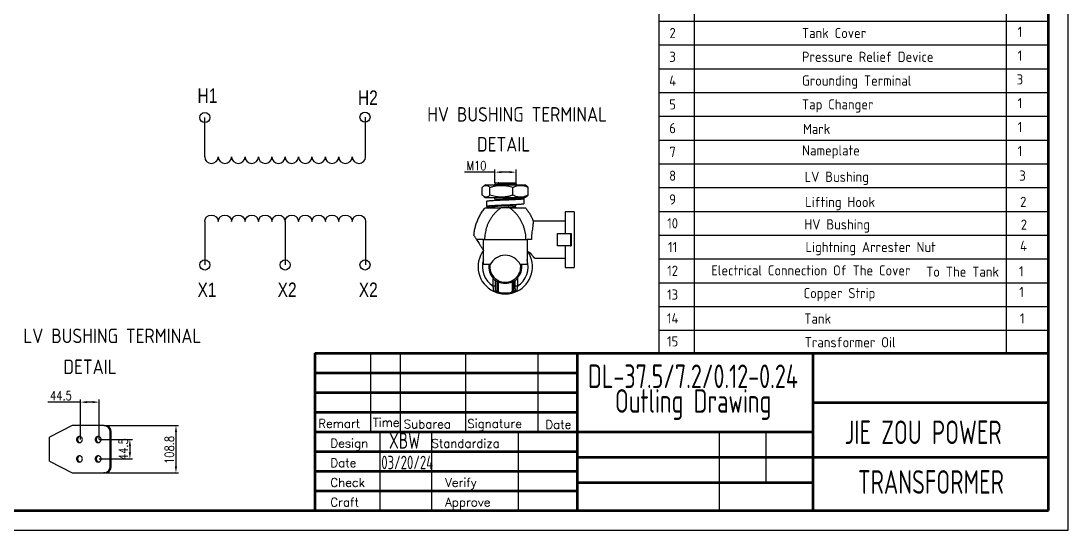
# Model space of a CAD drawing. Header units: millimetres. Extents: x 119255 to 123044, y -8474 to -5405.
# Drawn here: x 120640 to 123044, y -8474 to -7305 of the extents above; entities that cross this region are included whole.
import ezdxf
from ezdxf.enums import TextEntityAlignment as Align

# ---------------------------------------------------------------- set-up
doc = ezdxf.new("R2010")
doc.units = ezdxf.units.MM
doc.header["$LTSCALE"] = 3
for name, color, linetype in [('A', 3, 'Continuous'), ('S', 254, 'Continuous'), ('几何体', 7, 'Continuous')]:
    doc.layers.add(name, color=color, linetype=linetype)
doc.layers.add('标注、文本', color=3, linetype='Continuous', lineweight=25)
doc.layers.add('粗实线', color=4, linetype='Continuous', lineweight=53)
doc.styles.add('pdm', font='gbenor.shx', dxfattribs={"width": 0.8, "bigfont": 'gbhzfs.shx'})
doc.styles.add('ST_WIN', font='isocp2.shx', dxfattribs={"bigfont": 'hzdxfst.shx'})
doc.styles.get("Standard").update_dxf_attribs({"font": 'txt', "bigfont": 'gbcbig.shx'})
doc.styles.add('TH_GBDIM', font='romans.shx', dxfattribs={"width": 0.8, "bigfont": 'gbcbig.shx'})
doc.dimstyles.new('TH_GBDIM1', dxfattribs={"dimscale": 3, "dimtxt": 3.5, "dimasz": 2.5, "dimexe": 2, "dimexo": 0, "dimgap": 1.5, "dimtad": 1, "dimdec": 1, "dimzin": 0, "dimdsep": 46, "dimtxsty": 'TH_GBDIM', "dimcen": 2.5, "dimclrd": 3, "dimclre": 256, "dimclrt": 2, "dimadec": 0, "dimazin": 0, "dimtfac": 0.714286, "dimtdec": 1, "dimtmove": 0, "dimatfit": 3, "dimfxl": 0, "dimtzin": 0, "dimlwd": -1, "dimlwe": -1, "dimarcsym": 0})

# ---------------------------------------------------------------- blocks, each defined once
blk = doc.blocks.new('*D38')
at = {"layer": 'Defpoints', "color": 0}
for p in [(121728, -7652.3), (121728, -7677), (121776.5, -7677)]:
    blk.add_point(p, dxfattribs=at)
at = {"layer": '标注、文本'}
for p, q in [((121728, -7677), (121728, -7646.3)), ((121776.5, -7677), (121776.5, -7646.3))]:
    blk.add_line(p, q, dxfattribs=at)
at = {"layer": '标注、文本', "color": 3}
for p, q in [((121728, -7652.3), (121658.4, -7652.3)), ((121761.5, -7652.3), (121743, -7652.3))]:
    blk.add_line(p, q, dxfattribs=at)
for points in [[(121743, -7649.8), (121743, -7654.8), (121728, -7652.3)], [(121761.5, -7649.8), (121761.5, -7654.8), (121776.5, -7652.3)]]:
    blk.add_solid(points, dxfattribs=at)
at = {"layer": '标注、文本', "color": 2, "insert": (121685.7, -7637.3), "char_height": 21, "attachment_point": 5, "style": 'TH_GBDIM'}
blk.add_mtext('M10', dxfattribs=at)
blk = doc.blocks.new('*D39')
at = {"layer": 'Defpoints', "color": 0}
for p in [(120829.9, -8234.1), (120829.9, -8342.9), (120995.5, -8342.9)]:
    blk.add_point(p, dxfattribs=at)
at = {"layer": '标注、文本'}
for p, q in [((120829.9, -8234.1), (121001.5, -8234.1)), ((120829.9, -8342.9), (121001.5, -8342.9))]:
    blk.add_line(p, q, dxfattribs=at)
at = {"layer": '标注、文本', "color": 3}
blk.add_line((120995.5, -8249.1), (120995.5, -8327.9), dxfattribs=at)
for points in [[(120993, -8249.1), (120998, -8249.1), (120995.5, -8234.1)], [(120993, -8327.9), (120998, -8327.9), (120995.5, -8342.9)]]:
    blk.add_solid(points, dxfattribs=at)
at = {"layer": '标注、文本', "color": 2, "insert": (120980.5, -8290.2), "char_height": 21, "attachment_point": 5, "rotation": 90, "style": 'TH_GBDIM'}
blk.add_mtext('108.8', dxfattribs=at)
blk = doc.blocks.new('*D40')
at = {"layer": 'Defpoints', "color": 0}
for p in [(120776.4, -8180.4), (120776.4, -8266.3), (120819.4, -8266.3)]:
    blk.add_point(p, dxfattribs=at)
at = {"layer": '标注、文本'}
for p, q in [((120776.4, -8266.3), (120776.4, -8174.4)), ((120819.4, -8266.3), (120819.4, -8174.4))]:
    blk.add_line(p, q, dxfattribs=at)
at = {"layer": '标注、文本', "color": 3}
for p, q in [((120776.4, -8180.4), (120701.2, -8180.4)), ((120804.4, -8180.4), (120791.4, -8180.4))]:
    blk.add_line(p, q, dxfattribs=at)
for points in [[(120791.4, -8177.9), (120791.4, -8182.9), (120776.4, -8180.4)], [(120804.4, -8177.9), (120804.4, -8182.9), (120819.4, -8180.4)]]:
    blk.add_solid(points, dxfattribs=at)
at = {"layer": '标注、文本', "color": 2, "insert": (120731.3, -8165.4), "char_height": 21, "attachment_point": 5, "style": 'TH_GBDIM'}
blk.add_mtext('44.5', dxfattribs=at)
blk = doc.blocks.new('*D41')
at = {"layer": 'Defpoints', "color": 0}
for p in [(120819.4, -8266.3), (120819.4, -8310.8), (120889.7, -8310.8)]:
    blk.add_point(p, dxfattribs=at)
at = {"layer": '标注、文本'}
for p, q in [((120819.4, -8266.3), (120895.7, -8266.3)), ((120819.4, -8310.8), (120895.7, -8310.8))]:
    blk.add_line(p, q, dxfattribs=at)
at = {"layer": '标注、文本', "color": 3}
blk.add_line((120889.7, -8281.3), (120889.7, -8295.8), dxfattribs=at)
for points in [[(120887.2, -8281.3), (120892.2, -8281.3), (120889.7, -8266.3)], [(120887.2, -8295.8), (120892.2, -8295.8), (120889.7, -8310.8)]]:
    blk.add_solid(points, dxfattribs=at)
at = {"layer": '标注、文本', "color": 2, "insert": (120874.7, -8288.5), "char_height": 21, "attachment_point": 5, "rotation": 90, "style": 'TH_GBDIM'}
blk.add_mtext('44.5', dxfattribs=at)

msp = doc.modelspace()

# ---------------------------------------------------------------- linework, layer by layer
at = {"layer": 'A'}
for p, q in [((122104.89, -8068.17), (122104.89, -7141.71)), ((122999.1, -8015.29), (122999.1, -7141.71)), ((122186.64, -8068.17), (122186.64, -7196.31)), ((122902.48, -8068.17), (122902.48, -7196.31)), ((122104.89, -7305.5), (122999.1, -7305.5)), ((122104.89, -7360.1), (122999.1, -7360.1)), ((122104.89, -7414.7), (122999.1, -7414.7)), ((122104.89, -7469.3), (122999.1, -7469.3)), ((122104.89, -7469.3), (122999.1, -7469.3)), ((122104.89, -7523.9), (122999.1, -7523.9)), ((122104.89, -7523.9), (122999.1, -7523.9)), ((122104.89, -7578.5), (122999.1, -7578.5)), ((122104.89, -7633.1), (122999.1, -7633.1)), ((122167.29, -7687.7), (122999.1, -7687.7)), ((122167.29, -7742.29), (122999.1, -7742.29)), ((122167.29, -7796.89), (122999.1, -7796.89)), ((122167.29, -7851.49), (122999.1, -7851.49)), ((122167.29, -7906.09), (122999.1, -7906.09)), ((122104.89, -7960.69), (122999.1, -7960.69)), ((122104.89, -8015.29), (122999.1, -8015.29)), ((122104.89, -8068.17), (122999.1, -8068.17)), ((122104.89, -8068.17), (122999.1, -8068.17))]:
    msp.add_line(p, q, dxfattribs=at)
at = {"layer": 'S'}
for p, q in [((122104.89, -7687.7), (122167.29, -7687.7)), ((122104.89, -7742.29), (122167.29, -7742.29)), ((122104.89, -7796.89), (122167.29, -7796.89)), ((122104.89, -7851.49), (122167.29, -7851.49)), ((122104.89, -7906.09), (122167.29, -7906.09))]:
    msp.add_line(p, q, dxfattribs=at)
at = {"layer": '几何体'}
for p, q in [((121699.03, -7705.17), (121699.03, -7687.18)), ((121706.66, -7681.67), (121702.51, -7684.32)), ((121706.66, -7681.67), (121722.22, -7681.67)), ((121716.59, -7705.17), (121716.59, -7687.18)), ((121722.22, -7681.67), (121796.85, -7681.67)), ((121727.96, -7676.99), (121728.65, -7678.34)), ((121769.32, -7705.17), (121769.32, -7687.18)), ((121776.74, -7677.26), (121776.58, -7676.95)), ((121776.75, -7679.38), (121776.75, -7677.31)), ((121800.99, -7684.32), (121796.85, -7681.67)), ((121804.48, -7705.17), (121804.48, -7687.18)), ((121702.53, -7708.03), (121706.66, -7710.67)), ((121706.66, -7710.67), (121722.22, -7710.67)), ((121722.22, -7710.67), (121796.85, -7710.67)), ((121726.83, -7710.8), (121726.75, -7710.86)), ((121726.75, -7710.86), (121726.75, -7712.92)), ((121728.68, -7716.62), (121728.14, -7717.69)), ((121774.83, -7711.94), (121775.47, -7710.67)), ((121794.83, -7725.08), (121794.83, -7713.58)), ((121796.85, -7710.67), (121800.98, -7708.03)), ((121708.67, -7719.58), (121708.67, -7731.08)), ((121727.12, -7729.79), (121726.75, -7730.02)), ((121726.75, -7730.02), (121726.75, -7732.08)), ((121726.84, -7729.82), (121726.77, -7729.97)), ((121761.72, -7734.17), (121741.79, -7734.17)), ((121776.75, -7727.29), (121776.75, -7726.9)), ((121889.25, -7764.67), (121816.09, -7764.67)), ((121910.25, -7743.42), (121889.25, -7743.42)), ((121889.25, -7743.42), (121889.25, -7792.92)), ((121910.25, -7743.42), (121910.25, -7870.92)), ((121701.75, -7864.67), (121701.75, -7807.17)), ((121701.75, -7807.17), (121801.75, -7807.17)), ((121801.75, -7807.17), (121801.75, -7864.67)), ((121871.75, -7821.42), (121871.75, -7792.92)), ((121871.75, -7792.92), (121901.75, -7792.92)), ((121901.75, -7792.92), (121901.75, -7821.42)), ((121901.75, -7792.92), (121902.75, -7792.92)), ((121902.75, -7792.92), (121902.75, -7821.42)), ((121901.75, -7821.42), (121871.75, -7821.42)), ((121889.25, -7821.42), (121889.25, -7870.92)), ((121901.75, -7821.42), (121902.75, -7821.42)), ((121819.26, -7849.67), (121889.25, -7849.67)), ((121717.25, -7864.67), (121701.75, -7864.67)), ((121801.75, -7864.67), (121786.25, -7864.67)), ((121889.25, -7870.92), (121910.25, -7870.92)), ((121723.78, -7895.2), (121725.62, -7893.5)), ((121723.78, -7913.9), (121723.78, -7895.2)), ((121728.75, -7901.46), (121728.75, -7913.9)), ((121733.01, -7903.82), (121735.49, -7903.82)), ((121733.01, -7925.3), (121733.01, -7903.82)), ((121736.56, -7901.56), (121735.49, -7903.82)), ((121735.49, -7903.82), (121735.49, -7925.3)), ((121766.95, -7901.56), (121768.02, -7903.82)), ((121770.5, -7903.82), (121768.02, -7903.82)), ((121768.02, -7925.3), (121768.02, -7903.82)), ((121770.5, -7903.82), (121770.5, -7925.3)), ((121774.76, -7913.9), (121774.76, -7901.46)), ((121779.73, -7895.2), (121777.89, -7893.5)), ((121779.73, -7895.2), (121779.73, -7913.9)), ((121728.75, -7913.9), (121723.78, -7913.9)), ((121735.49, -7925.3), (121733.01, -7925.3)), ((121737.41, -7927.74), (121736.81, -7930.17)), ((121766.1, -7927.74), (121766.7, -7930.17)), ((121768.02, -7925.3), (121770.5, -7925.3)), ((121779.73, -7913.9), (121774.76, -7913.9)), ((120757.43, -8234.11), (120704.82, -8260.8)), ((120829.87, -8234.11), (120757.43, -8234.11)), ((120829.87, -8234.11), (120832.33, -8234.11)), ((120846.82, -8249.11), (120844.36, -8249.11)), ((120844.36, -8327.92), (120844.36, -8249.11)), ((120846.82, -8327.92), (120846.82, -8249.11)), ((120704.82, -8316.23), (120757.43, -8342.92)), ((120757.43, -8342.92), (120829.87, -8342.92)), ((120832.33, -8342.92), (120829.87, -8342.92)), ((120844.36, -8327.92), (120846.82, -8327.92))]:
    msp.add_line(p, q, dxfattribs=at)
at = {"layer": '几何体', "flags": 128}
for points in [[(120780.66, -8266.26), (120780.48, -8264.67), (120779.97, -8263.16), (120779.15, -8261.81), (120778.06, -8260.67), (120776.75, -8259.82), (120775.29, -8259.29), (120773.75, -8259.11), (120772.21, -8259.29), (120770.76, -8259.82), (120769.45, -8260.67), (120768.35, -8261.81), (120767.53, -8263.16), (120767.02, -8264.67), (120766.85, -8266.26), (120767.02, -8267.85), (120767.53, -8269.37), (120768.35, -8270.72), (120769.45, -8271.85), (120770.76, -8272.71), (120772.21, -8273.23), (120773.75, -8273.41), (120775.29, -8273.23), (120776.75, -8272.71), (120778.06, -8271.85), (120779.15, -8270.72), (120779.97, -8269.37), (120780.48, -8267.85), (120780.66, -8266.26)], [(120823.64, -8266.26), (120823.47, -8264.67), (120822.96, -8263.16), (120822.13, -8261.81), (120821.04, -8260.67), (120819.73, -8259.82), (120818.27, -8259.29), (120816.74, -8259.11), (120815.2, -8259.29), (120813.74, -8259.82), (120812.43, -8260.67), (120811.34, -8261.81), (120810.51, -8263.16), (120810, -8264.67), (120809.83, -8266.26), (120810, -8267.85), (120810.51, -8269.37), (120811.34, -8270.72), (120812.43, -8271.85), (120813.74, -8272.71), (120815.2, -8273.23), (120816.74, -8273.41), (120818.27, -8273.23), (120819.73, -8272.71), (120821.04, -8271.85), (120822.13, -8270.72), (120822.96, -8269.37), (120823.47, -8267.85), (120823.64, -8266.26)], [(120780.66, -8310.76), (120780.48, -8309.17), (120779.97, -8307.66), (120779.15, -8306.31), (120778.06, -8305.17), (120776.75, -8304.32), (120775.29, -8303.79), (120773.75, -8303.61), (120772.21, -8303.79), (120770.76, -8304.32), (120769.45, -8305.17), (120768.35, -8306.31), (120767.53, -8307.66), (120767.02, -8309.17), (120766.85, -8310.76), (120767.02, -8312.35), (120767.53, -8313.87), (120768.35, -8315.22), (120769.45, -8316.35), (120770.76, -8317.21), (120772.21, -8317.73), (120773.75, -8317.91), (120775.29, -8317.73), (120776.75, -8317.21), (120778.06, -8316.35), (120779.15, -8315.22), (120779.97, -8313.87), (120780.48, -8312.35), (120780.66, -8310.76)], [(120823.64, -8310.76), (120823.47, -8309.17), (120822.96, -8307.66), (120822.13, -8306.31), (120821.04, -8305.17), (120819.73, -8304.32), (120818.27, -8303.79), (120816.74, -8303.61), (120815.2, -8303.79), (120813.74, -8304.32), (120812.43, -8305.17), (120811.34, -8306.31), (120810.51, -8307.66), (120810, -8309.17), (120809.83, -8310.76), (120810, -8312.35), (120810.51, -8313.87), (120811.34, -8315.22), (120812.43, -8316.35), (120813.74, -8317.21), (120815.2, -8317.73), (120816.74, -8317.91), (120818.27, -8317.73), (120819.73, -8317.21), (120821.04, -8316.35), (120822.13, -8315.22), (120822.96, -8313.87), (120823.47, -8312.35), (120823.64, -8310.76)]]:
    msp.add_lwpolyline(points, dxfattribs=at)
at = {"layer": '几何体'}
for centre, radius, start, end in [((121751.75, -7869.48), 62.5, 143.18845, 243.95104), ((121751.75, -7869.48), 62.5, 296.04896, 33.63315), ((121751.75, -7869.48), 52.5, 162.24721, 237.80102), ((121751.75, -7881.6), 38.43, 26.13864, 153.86136), ((121751.75, -7869.48), 52.5, 302.19898, 17.75279), ((121751.75, -7869.48), 38, 172.7311, 222.59215), ((121751.75, -7869.48), 35.5, 172.21614, 222.59215), ((121751.75, -7869.48), 35.5, 317.40785, 7.78386), ((121751.75, -7869.48), 38, 317.40785, 7.2689), ((121731.25, -7901.47), 2.5, 57.73446, 179.77206), ((121749.27, -7869.48), 38, 237.31442, 244.66198), ((121751.75, -7869.48), 35.5, 237.31442, 244.66198), ((121735.5, -7903.83), 2.5, 64.99822, 179.88624), ((121751.75, -7869.48), 38, 244.66198, 295.33802), ((121751.75, -7869.48), 35.5, 244.66198, 295.33802), ((121751.75, -7869.48), 35.5, 295.33802, 302.68558), ((121768, -7903.83), 2.5, 0.11376, 115.00178), ((121754.24, -7869.48), 38, 295.33802, 302.68558), ((121772.26, -7901.47), 2.5, 0.22794, 122.26554), ((121733.39, -7924), 4.97, 179.62661, 251.26159), ((121746.78, -7869.48), 57.5, 251.37758, 256.13637), ((121751.75, -7869.48), 62.5, 251.37758, 256.16785), ((121751.75, -7869.48), 62.5, 256.16785, 283.83215), ((121751.75, -7869.48), 60, 256.16785, 283.83215), ((121751.75, -7869.48), 62.5, 283.83215, 288.62242), ((121756.72, -7869.48), 57.5, 283.86363, 288.62242), ((121770.11, -7924), 4.97, 288.73841, 0.37339), ((120829.61, -8248.86), 14.75, 359.02424, 88.98981), ((120832.07, -8248.86), 14.75, 359.02424, 88.98981), ((120776.44, -8266.26), 7.19, 101.71697, 258.28303), ((120819.42, -8266.26), 7.19, 101.71698, 258.28302), ((120776.44, -8310.76), 7.19, 101.71698, 258.28302), ((120819.42, -8310.76), 7.19, 101.71697, 258.28303), ((120829.61, -8328.17), 14.75, 271.01019, 0.97576), ((120832.07, -8328.17), 14.75, 271.01019, 0.97576)]:
    msp.add_arc(centre, radius, start, end, dxfattribs=at)
for points, knots in [([(121699.03, -7687.18), (121699.79, -7686.47), (121701.32, -7685.06), (121703.68, -7683.54), (121706.1, -7682.64), (121708.42, -7682.48), (121710.59, -7682.98), (121712.61, -7683.94), (121714.61, -7685.33), (121715.93, -7686.56), (121716.59, -7687.18)], [0, 0, 0, 0, 0.1336425, 0.2672363, 0.4045834, 0.541898, 0.6551992, 0.7685228, 0.884248, 1, 1, 1, 1]), ([(121716.59, -7687.18), (121718.89, -7686.47), (121723.47, -7685.06), (121730.56, -7683.54), (121737.83, -7682.64), (121744.78, -7682.48), (121751.29, -7682.98), (121757.35, -7683.94), (121763.37, -7685.33), (121767.34, -7686.56), (121769.32, -7687.18)], [0, 0, 0, 0, 0.1336425, 0.2672363, 0.4045834, 0.541898, 0.6551992, 0.7685228, 0.884248, 1, 1, 1, 1]), ([(121728.68, -7678.29), (121728.36, -7678.92), (121727.79, -7680.04), (121727.22, -7681.17), (121726.96, -7681.67)], [0, 0, 0, 0, 0.5567059, 1, 1, 1, 1]), ([(121776.66, -7677.26), (121776.7, -7677.28), (121776.93, -7677.4), (121776.37, -7677.62), (121775.01, -7677.91), (121772.67, -7678.21), (121769.54, -7678.52), (121765.73, -7678.81), (121761.38, -7679.11), (121756.66, -7679.41), (121751.75, -7679.71), (121746.85, -7680), (121742.12, -7680.31), (121737.78, -7680.61), (121733.95, -7680.9), (121730.86, -7681.21), (121728.77, -7681.47), (121728.1, -7681.62), (121727.87, -7681.67)], [0, 0, 0, 0, 0.011339, 0.0796235, 0.1469262, 0.2150508, 0.2834423, 0.3508608, 0.4187734, 0.4872185, 0.554868, 0.6225175, 0.6909627, 0.7588753, 0.8262938, 0.8946853, 0.9628099, 1, 1, 1, 1]), ([(121727.99, -7676.98), (121728.03, -7676.98), (121728.13, -7676.98), (121729.13, -7676.98), (121730.72, -7676.98), (121732.95, -7676.98), (121735.21, -7676.98), (121736.78, -7676.98), (121737.29, -7676.98)], [0, 0, 0, 0, 0.1744692, 0.3563639, 0.5436027, 0.7238546, 0.9094639, 1, 1, 1, 1]), ([(121737.29, -7676.98), (121736.66, -7677.03), (121734.88, -7677.19), (121732.43, -7677.45), (121730.3, -7677.75), (121728.99, -7678.02), (121728.82, -7678.21), (121728.75, -7678.29)], [0, 0, 0, 0, 0.1252265, 0.3553335, 0.5845415, 0.8109807, 1, 1, 1, 1]), ([(121737.29, -7676.98), (121738.31, -7676.98), (121740.37, -7676.98), (121743.9, -7676.98), (121747.68, -7676.98), (121751.57, -7676.98), (121755.53, -7676.98), (121759.4, -7676.98), (121763.15, -7676.98), (121766.59, -7676.98), (121769.66, -7676.98), (121772.25, -7676.98), (121774.33, -7676.98), (121775.75, -7676.98), (121776.52, -7676.98), (121776.52, -7676.98), (121776.52, -7676.98)], [0, 0, 0, 0, 0.0706046, 0.1432471, 0.2138466, 0.2864695, 0.3574563, 0.4304155, 0.5028638, 0.57741, 0.6500154, 0.7246462, 0.7986045, 0.8747015, 0.9489552, 1, 1, 1, 1]), ([(121776.68, -7679.42), (121776.59, -7679.51), (121776.41, -7679.7), (121774.98, -7679.97), (121772.68, -7680.27), (121769.54, -7680.58), (121765.73, -7680.87), (121761.38, -7681.17), (121757.19, -7681.44), (121754.47, -7681.61), (121753.39, -7681.67)], [0, 0, 0, 0, 0.1129869, 0.2449351, 0.3784947, 0.5125774, 0.6447526, 0.7778965, 0.9120844, 1, 1, 1, 1]), ([(121769.32, -7687.18), (121770.82, -7686.48), (121773.76, -7685.12), (121778.24, -7683.66), (121782.77, -7682.73), (121787.38, -7682.46), (121791.9, -7682.86), (121796.24, -7683.87), (121800.4, -7685.28), (121803.12, -7686.54), (121804.48, -7687.18)], [0, 0, 0, 0, 0.1314085, 0.257448, 0.383446, 0.5134136, 0.643385, 0.7621543, 0.8811202, 1, 1, 1, 1]), ([(121775.6, -7681.67), (121775.66, -7681.55), (121776.04, -7680.8), (121776.42, -7680.05), (121776.74, -7679.42)], [0, 0, 0, 0, 0.1627992, 1, 1, 1, 1]), ([(121804.48, -7687.18), (121803.72, -7686.45), (121802.56, -7685.34), (121801.37, -7684.63), (121800.96, -7684.38)], [0, 0, 0, 0, 0.6559929, 1, 1, 1, 1]), ([(121716.59, -7705.17), (121715.83, -7705.87), (121714.31, -7707.28), (121711.94, -7708.8), (121709.52, -7709.71), (121707.2, -7709.86), (121705.04, -7709.36), (121703.02, -7708.4), (121701.01, -7707.01), (121699.69, -7705.78), (121699.03, -7705.17)], [0, 0, 0, 0, 0.1336425, 0.2672363, 0.4045834, 0.541898, 0.6551992, 0.7685228, 0.884248, 1, 1, 1, 1]), ([(121774.96, -7711.67), (121776.23, -7711.74), (121779.39, -7711.9), (121783.73, -7712.16), (121787.92, -7712.47), (121791.19, -7712.78), (121793.48, -7713.07), (121794.75, -7713.36), (121794.96, -7713.67), (121794.11, -7713.98), (121792.21, -7714.27), (121789.33, -7714.56), (121785.5, -7714.87), (121780.84, -7715.18), (121775.49, -7715.47), (121769.55, -7715.76), (121763.15, -7716.07), (121756.47, -7716.38), (121749.7, -7716.67), (121742.98, -7716.96), (121736.45, -7717.27), (121730.3, -7717.58), (121724.7, -7717.87), (121719.76, -7718.16), (121715.59, -7718.47), (121712.31, -7718.78), (121710.05, -7719.07), (121708.81, -7719.33), (121708.79, -7719.51), (121708.79, -7719.58)], [0, 0, 0, 0, 0.0253748, 0.0630724, 0.1012418, 0.1394111, 0.1771087, 0.2148063, 0.2529757, 0.291145, 0.3288426, 0.3665402, 0.4047095, 0.4428789, 0.4805765, 0.5182741, 0.5564434, 0.5946128, 0.6323104, 0.6700079, 0.7081773, 0.7463467, 0.7840442, 0.8217418, 0.8599112, 0.8980805, 0.9357781, 0.9734757, 1, 1, 1, 1]), ([(121769.32, -7705.17), (121767.03, -7705.87), (121762.45, -7707.28), (121755.35, -7708.8), (121748.09, -7709.71), (121741.13, -7709.86), (121734.63, -7709.36), (121728.57, -7708.4), (121722.54, -7707.01), (121718.58, -7705.78), (121716.59, -7705.17)], [0, 0, 0, 0, 0.1336425, 0.2672363, 0.4045834, 0.541898, 0.6551992, 0.7685228, 0.884248, 1, 1, 1, 1]), ([(121749.28, -7710.67), (121748.48, -7710.72), (121746.04, -7710.87), (121742.12, -7711.12), (121737.77, -7711.42), (121733.96, -7711.71), (121730.83, -7712.02), (121728.49, -7712.32), (121727.13, -7712.61), (121726.59, -7712.83), (121726.8, -7712.95), (121726.83, -7712.96)], [0, 0, 0, 0, 0.06396167, 0.19564291, 0.3262997, 0.45600579, 0.58758386, 0.71864851, 0.84813187, 0.97950409, 1, 1, 1, 1]), ([(121726.76, -7712.96), (121727.08, -7713.59), (121727.71, -7714.83), (121728.34, -7716.07), (121728.65, -7716.68)], [0, 0, 0, 0, 0.50694105, 1, 1, 1, 1]), ([(121774.77, -7711.94), (121774.69, -7712.02), (121774.52, -7712.21), (121773.2, -7712.48), (121771.08, -7712.78), (121768.18, -7713.09), (121764.66, -7713.38), (121760.65, -7713.68), (121756.28, -7713.99), (121751.96, -7714.27), (121747.85, -7714.54), (121744.04, -7714.8), (121740.46, -7715.06), (121737.61, -7715.28), (121734.9, -7715.52), (121732.43, -7715.78), (121730.3, -7716.08), (121728.99, -7716.35), (121728.82, -7716.54), (121728.75, -7716.62)], [0, 0, 0, 0, 0.0534828, 0.1167547, 0.1808002, 0.2450969, 0.3084777, 0.3723236, 0.4366708, 0.500269, 0.5550889, 0.6105938, 0.6659809, 0.7205791, 0.75557, 0.8198667, 0.8839122, 0.9471841, 1, 1, 1, 1]), ([(121774.99, -7712.16), (121775.03, -7712.16), (121776.28, -7712.26), (121778.22, -7712.47), (121780.67, -7712.78), (121782.34, -7713.07), (121783.27, -7713.36), (121783.43, -7713.67), (121782.8, -7713.98), (121781.41, -7714.27), (121779.3, -7714.56), (121776.49, -7714.87), (121773.08, -7715.18), (121769.15, -7715.47), (121764.8, -7715.76), (121760.11, -7716.07), (121755.69, -7716.35), (121752.87, -7716.52), (121751.71, -7716.58)], [0, 0, 0, 0, 0.00198403, 0.07024202, 0.13850001, 0.20591148, 0.27332294, 0.34158093, 0.40983892, 0.47725039, 0.54466185, 0.61291985, 0.68117784, 0.7485893, 0.81600077, 0.88425876, 0.95251675, 1, 1, 1, 1]), ([(121804.48, -7705.17), (121803.12, -7705.8), (121800.4, -7707.06), (121796.24, -7708.48), (121791.95, -7709.47), (121787.53, -7709.87), (121782.97, -7709.64), (121778.39, -7708.73), (121773.81, -7707.24), (121770.82, -7705.86), (121769.32, -7705.17)], [0, 0, 0, 0, 0.1188795, 0.2378452, 0.3566142, 0.4824661, 0.6083134, 0.7384292, 0.8685918, 1, 1, 1, 1]), ([(121776.37, -7714.87), (121776.18, -7714.49), (121775.67, -7713.49), (121775.16, -7712.5), (121774.85, -7711.89)], [0, 0, 0, 0, 0.3880679, 1, 1, 1, 1]), ([(121800.96, -7708), (121801.47, -7707.67), (121802.66, -7706.89), (121803.82, -7705.79), (121804.48, -7705.17)], [0, 0, 0, 0, 0.4297346, 1, 1, 1, 1]), ([(121679.69, -7797.18), (121680.06, -7793.91), (121680.79, -7787.38), (121682.95, -7777.76), (121685.88, -7768.33), (121689.61, -7759.18), (121694.14, -7750.38), (121699.36, -7741.96), (121703.43, -7736.77), (121705.46, -7734.17)], [0, 0, 0, 0, 0.1425337, 0.2850681, 0.4276034, 0.5707028, 0.7138014, 0.8569007, 1, 1, 1, 1]), ([(121741.79, -7734.17), (121739.9, -7735.59), (121736.12, -7738.43), (121730.89, -7743.26), (121726.02, -7748.45), (121721.58, -7754.02), (121717.59, -7759.91), (121714.1, -7766.08), (121711.11, -7772.52), (121708.64, -7779.18), (121706.7, -7786.03), (121705.3, -7793.02), (121704.42, -7800.08), (121704.31, -7804.81), (121704.25, -7807.17)], [0, 0, 0, 0, 0.0832172, 0.1663847, 0.2500233, 0.3337131, 0.4168632, 0.4999998, 0.583099, 0.6662492, 0.7499764, 0.8335965, 0.916764, 1, 1, 1, 1]), ([(121705.49, -7734.17), (121705.51, -7734.17), (121705.56, -7734.17), (121705.94, -7734.17), (121706.55, -7734.17), (121707.37, -7734.17), (121708.35, -7734.17), (121709.45, -7734.17), (121710.72, -7734.17), (121712.15, -7734.17), (121713.96, -7734.17), (121716.22, -7734.17), (121719.04, -7734.17), (121722.13, -7734.17), (121725.52, -7734.17), (121729.21, -7734.17), (121733.2, -7734.17), (121737.42, -7734.17), (121740.31, -7734.17), (121741.79, -7734.17)], [0, 0, 0, 0, 0.0632213, 0.1255669, 0.1872543, 0.2485081, 0.3011813, 0.3523364, 0.402151, 0.4508173, 0.4985414, 0.5649917, 0.6283598, 0.6894952, 0.7493425, 0.8108636, 0.8723314, 0.934986, 1, 1, 1, 1]), ([(121794.72, -7725.08), (121794.75, -7725.11), (121794.89, -7725.24), (121794.06, -7725.48), (121792.22, -7725.77), (121789.32, -7726.06), (121785.51, -7726.37), (121780.84, -7726.68), (121775.49, -7726.97), (121769.55, -7727.26), (121763.15, -7727.57), (121756.47, -7727.88), (121749.7, -7728.17), (121742.98, -7728.46), (121736.45, -7728.77), (121730.3, -7729.08), (121724.7, -7729.37), (121719.76, -7729.66), (121715.59, -7729.97), (121712.32, -7730.28), (121710.03, -7730.57), (121708.76, -7730.86), (121708.54, -7731.17), (121709.4, -7731.48), (121711.3, -7731.77), (121714.18, -7732.06), (121718.01, -7732.37), (121722.35, -7732.66), (121725.67, -7732.84), (121727.17, -7732.92)], [0, 0, 0, 0, 0.0117613, 0.0502697, 0.0883021, 0.1263345, 0.1648429, 0.2033512, 0.2413836, 0.279416, 0.3179244, 0.3564328, 0.3944652, 0.4324976, 0.471006, 0.5095144, 0.5475468, 0.5855792, 0.6240876, 0.6625959, 0.7006283, 0.7386608, 0.7771691, 0.8156775, 0.8537099, 0.8917423, 0.9302507, 0.9687591, 1, 1, 1, 1]), ([(121751.71, -7728.08), (121751.22, -7728.11), (121749.1, -7728.24), (121745.32, -7728.46), (121740.53, -7728.77), (121736.02, -7729.08), (121731.92, -7729.37), (121728.3, -7729.66), (121725.24, -7729.97), (121722.84, -7730.28), (121721.17, -7730.57), (121720.23, -7730.86), (121720.08, -7731.17), (121720.7, -7731.48), (121722.1, -7731.77), (121724.12, -7732.06), (121725.98, -7732.25), (121726.87, -7732.34)], [0, 0, 0, 0, 0.0206777, 0.0906243, 0.1614492, 0.2322742, 0.3022208, 0.3721675, 0.4429924, 0.5138174, 0.583764, 0.6537106, 0.7245356, 0.7953606, 0.8653072, 0.9352538, 1, 1, 1, 1]), ([(121776.75, -7727.29), (121776.66, -7727.39), (121776.47, -7727.6), (121774.99, -7727.89), (121772.68, -7728.19), (121769.54, -7728.5), (121765.73, -7728.79), (121761.38, -7729.09), (121756.66, -7729.39), (121751.75, -7729.69), (121746.85, -7729.98), (121742.12, -7730.29), (121737.77, -7730.59), (121733.96, -7730.88), (121730.83, -7731.19), (121728.49, -7731.49), (121727.13, -7731.78), (121726.59, -7732), (121726.8, -7732.11), (121726.83, -7732.13)], [0, 0, 0, 0, 0.0622062, 0.1235181, 0.1855787, 0.2478824, 0.3092997, 0.3711672, 0.4335197, 0.4951475, 0.5567752, 0.6191278, 0.6809953, 0.7424126, 0.8047163, 0.8667769, 0.9280887, 0.990295, 1, 1, 1, 1]), ([(121726.76, -7732.13), (121727.08, -7732.76), (121727.43, -7733.44), (121727.78, -7734.12), (121727.8, -7734.17)], [0, 0, 0, 0, 0.92269038, 1, 1, 1, 1]), ([(121774.77, -7731.1), (121774.69, -7731.19), (121774.52, -7731.37), (121773.2, -7731.65), (121771.08, -7731.95), (121768.18, -7732.26), (121764.66, -7732.55), (121760.65, -7732.85), (121756.29, -7733.15), (121751.96, -7733.44), (121747.86, -7733.7), (121744.72, -7733.92), (121743.02, -7734.04), (121742.49, -7734.08)], [0, 0, 0, 0, 0.0842117, 0.1838367, 0.2846799, 0.3859187, 0.4857153, 0.5862443, 0.6875625, 0.7877015, 0.8740184, 0.961414, 1, 1, 1, 1]), ([(121751.36, -7728.1), (121751.35, -7728.1), (121751.31, -7728.1), (121751.56, -7728.09), (121751.75, -7728.08)], [0, 0, 0, 0, 0.2579346, 1, 1, 1, 1]), ([(121799.25, -7807.17), (121799.2, -7804.81), (121799.08, -7800.08), (121798.21, -7793.02), (121796.81, -7786.04), (121794.87, -7779.18), (121792.39, -7772.52), (121789.4, -7766.09), (121785.91, -7759.91), (121781.93, -7754.02), (121777.49, -7748.46), (121772.62, -7743.26), (121767.39, -7738.43), (121763.61, -7735.59), (121761.72, -7734.17)], [0, 0, 0, 0, 0.0832172, 0.1663848, 0.2500232, 0.3337131, 0.4168633, 0.4999998, 0.583099, 0.6662492, 0.7499764, 0.8335965, 0.9167641, 1, 1, 1, 1]), ([(121761.72, -7734.17), (121763.19, -7734.17), (121766.08, -7734.17), (121770.29, -7734.17), (121774.27, -7734.17), (121777.95, -7734.17), (121781.34, -7734.17), (121784.06, -7734.17), (121786.27, -7734.17), (121788.05, -7734.17), (121789.89, -7734.17), (121791.71, -7734.17), (121793.43, -7734.17), (121794.89, -7734.17), (121796.42, -7734.17), (121797.74, -7734.17), (121797.92, -7734.17), (121798.02, -7734.17)], [0, 0, 0, 0, 0.0648469, 0.12735777, 0.18869577, 0.25009077, 0.30975052, 0.37071365, 0.41256114, 0.45566254, 0.500252, 0.5598657, 0.62106032, 0.68422791, 0.74972513, 0.87348858, 1, 1, 1, 1]), ([(121774.83, -7731.1), (121775.15, -7730.48), (121775.78, -7729.22), (121776.42, -7727.97), (121776.74, -7727.34)], [0, 0, 0, 0, 0.4999979, 1, 1, 1, 1]), ([(121776.44, -7734.17), (121776.22, -7733.74), (121775.69, -7732.7), (121775.16, -7731.66), (121774.85, -7731.05)], [0, 0, 0, 0, 0.4138802, 1, 1, 1, 1]), ([(121798.04, -7734.17), (121799.88, -7736.5), (121803.55, -7741.16), (121808.34, -7748.67), (121812.61, -7756.48), (121814.93, -7761.94), (121816.09, -7764.67)], [0, 0, 0, 0, 0.2500003, 0.500001, 0.7500005, 1, 1, 1, 1]), ([(121816.09, -7764.67), (121816.08, -7764.76), (121816.06, -7764.95), (121815.93, -7766.52), (121815.74, -7768.68), (121815.5, -7771.02), (121815.2, -7773.69), (121814.82, -7776.84), (121814.35, -7780.39), (121813.83, -7784.19), (121813.25, -7788.34), (121812.68, -7792.72), (121812.22, -7796.77), (121811.79, -7801.59), (121811.73, -7805.3), (121811.69, -7807.17)], [0, 0, 0, 0, 0.0955659, 0.1934007, 0.2985319, 0.3526775, 0.4068231, 0.5117469, 0.5657671, 0.6197879, 0.7252207, 0.7794712, 0.8337198, 0.9160564, 1, 1, 1, 1]), ([(121686, -7807.17), (121685.33, -7806.12), (121683.99, -7803.99), (121682.34, -7801.37), (121680.99, -7799.23), (121680.18, -7797.95), (121679.77, -7797.29), (121679.72, -7797.22), (121679.7, -7797.18)], [0, 0, 0, 0, 0.16217366, 0.32755786, 0.5234252, 0.72325151, 0.86109307, 1, 1, 1, 1]), ([(121701.75, -7807.17), (121701.38, -7807.17), (121700.6, -7807.17), (121699.44, -7807.17), (121698.26, -7807.17), (121696.97, -7807.17), (121695.6, -7807.17), (121694.16, -7807.17), (121692.77, -7807.17), (121690.79, -7807.17), (121688.36, -7807.17), (121686.8, -7807.17), (121685.99, -7807.17)], [0, 0, 0, 0, 0.0501892, 0.1052906, 0.1618438, 0.2202446, 0.2975432, 0.3779347, 0.4620333, 0.5503755, 0.7656375, 1, 1, 1, 1]), ([(121686, -7807.17), (121686.85, -7808.53), (121688.58, -7811.28), (121691.2, -7815.43), (121693.52, -7819.11), (121695.45, -7822.17), (121697.47, -7825.37), (121699.58, -7828.72), (121701.02, -7831.01), (121701.75, -7832.17)], [0, 0, 0, 0, 0.2029241, 0.4104076, 0.5255073, 0.6406021, 0.7592534, 0.8779025, 1, 1, 1, 1]), ([(121811.69, -7807.17), (121810.96, -7807.17), (121809.48, -7807.17), (121807.1, -7807.17), (121804.71, -7807.17), (121802.97, -7807.17), (121801.96, -7807.17), (121801.75, -7807.17)], [0, 0, 0, 0, 0.2674046, 0.5399316, 0.7407656, 0.9464155, 1, 1, 1, 1]), ([(121801.75, -7834.56), (121802.63, -7834.64), (121804.37, -7834.82), (121806.45, -7835.84), (121808.04, -7836.97), (121809.17, -7838.03), (121809.74, -7838.73), (121809.99, -7839.03)], [0, 0, 0, 0, 0.2414034, 0.4809203, 0.6697308, 0.8588149, 1, 1, 1, 1]), ([(121819.25, -7849.67), (121819.21, -7849.63), (121819.13, -7849.55), (121818.4, -7848.82), (121817.05, -7847.44), (121815, -7845.22), (121812.58, -7842.48), (121810.83, -7840.24), (121809.96, -7839.12)], [0, 0, 0, 0, 0.1303548, 0.2632452, 0.4465363, 0.6349471, 0.8160864, 1, 1, 1, 1]), ([(121809.99, -7839.03), (121810.61, -7839.83), (121811.85, -7841.41), (121813.62, -7843.51), (121815.27, -7845.4), (121816.66, -7846.93), (121817.77, -7848.12), (121818.59, -7848.98), (121819.14, -7849.56), (121819.22, -7849.63), (121819.25, -7849.67)], [0, 0, 0, 0, 0.1278984, 0.2557769, 0.3879285, 0.5200354, 0.6360746, 0.7534391, 0.8757131, 1, 1, 1, 1]), ([(121728.75, -7901.46), (121728.64, -7901.36), (121728.44, -7901.16), (121727.61, -7900.32), (121726.42, -7898.97), (121725.05, -7897.2), (121724.16, -7895.8), (121723.78, -7895.2)], [0, 0, 0, 0, 0.1542537, 0.3161539, 0.4992759, 0.7831329, 1, 1, 1, 1]), ([(121725.62, -7893.5), (121726.16, -7894.08), (121727.09, -7895.04), (121728.44, -7896.26), (121729.74, -7897.35), (121731.05, -7898.33), (121732.17, -7899.09), (121732.44, -7899.27), (121732.58, -7899.36)], [0, 0, 0, 0, 0.1909457, 0.3233419, 0.4555706, 0.6406867, 0.8185547, 1, 1, 1, 1]), ([(121770.92, -7899.36), (121770.96, -7899.33), (121771.12, -7899.23), (121771.85, -7898.75), (121773.41, -7897.64), (121775.12, -7896.24), (121776.66, -7894.8), (121777.48, -7893.94), (121777.89, -7893.5)], [0, 0, 0, 0, 0.07013305, 0.27621219, 0.476705, 0.71243333, 0.8561312, 1, 1, 1, 1]), ([(121779.73, -7895.2), (121779.15, -7896.1), (121778.12, -7897.68), (121776.59, -7899.55), (121775.53, -7900.7), (121775.04, -7901.19), (121774.83, -7901.39), (121774.79, -7901.44), (121774.76, -7901.46)], [0, 0, 0, 0, 0.3224126, 0.5691307, 0.7605823, 0.8991608, 0.9412114, 1, 1, 1, 1]), ([(121724.31, -7925.63), (121724.38, -7925.64), (121724.53, -7925.67), (121724.7, -7925.35), (121724.87, -7924.58), (121724.91, -7923.48), (121724.87, -7922.02), (121724.78, -7920.63), (121724.63, -7919.25), (121724.44, -7917.78), (121724.21, -7916.22), (121723.92, -7914.68), (121723.78, -7913.9)], [0, 0, 0, 0, 0.08367067, 0.1745007, 0.26533892, 0.44011004, 0.47421985, 0.59895798, 0.72392292, 0.73029817, 0.86506002, 1, 1, 1, 1]), ([(121724.31, -7925.63), (121724.31, -7925.63), (121724.43, -7925.69), (121725.01, -7925.92), (121726.13, -7925.85), (121727.68, -7925.07), (121728.18, -7924.32), (121728.42, -7923.97)], [0, 0, 0, 0, 0.00370978, 0.07523613, 0.36558551, 0.69956339, 1, 1, 1, 1]), ([(121731.79, -7928.71), (121731.64, -7928.66), (121731.33, -7928.55), (121730.31, -7928.19), (121729, -7927.7), (121727.3, -7927.01), (121725.69, -7926.29), (121724.6, -7925.78), (121724.32, -7925.64), (121724.31, -7925.63)], [0, 0, 0, 0, 0.1822175, 0.3645988, 0.5342072, 0.7039196, 0.9228217, 0.9968471, 1, 1, 1, 1]), ([(121728.75, -7913.9), (121728.74, -7914.93), (121728.73, -7917.02), (121728.66, -7919.76), (121728.55, -7922.1), (121728.47, -7923.34), (121728.42, -7923.97)], [0, 0, 0, 0, 0.2897345, 0.5872351, 0.7917695, 1, 1, 1, 1]), ([(121736.81, -7930.17), (121736.3, -7929.99), (121735.26, -7929.63), (121734.02, -7928.47), (121733.17, -7926.99), (121733.06, -7925.87), (121733.01, -7925.3)], [0, 0, 0, 0, 0.2424251, 0.4952663, 0.7474267, 1, 1, 1, 1]), ([(121735.49, -7925.3), (121735.52, -7925.59), (121735.57, -7926.15), (121736.01, -7926.89), (121736.63, -7927.47), (121737.15, -7927.65), (121737.41, -7927.74)], [0, 0, 0, 0, 0.2520437, 0.5040461, 0.7571208, 1, 1, 1, 1]), ([(121766.1, -7927.74), (121766.37, -7927.64), (121766.91, -7927.45), (121767.53, -7926.85), (121767.94, -7926.11), (121767.99, -7925.57), (121768.02, -7925.3)], [0, 0, 0, 0, 0.2553798, 0.5107858, 0.7654295, 1, 1, 1, 1]), ([(121770.5, -7925.3), (121770.45, -7925.83), (121770.36, -7926.91), (121769.55, -7928.39), (121768.3, -7929.6), (121767.23, -7929.98), (121766.7, -7930.17)], [0, 0, 0, 0, 0.2350736, 0.4899042, 0.7450938, 1, 1, 1, 1]), ([(121779.2, -7925.63), (121779.19, -7925.64), (121778.9, -7925.78), (121777.82, -7926.29), (121776.21, -7927.01), (121774.51, -7927.7), (121773.19, -7928.19), (121772.17, -7928.55), (121771.86, -7928.66), (121771.71, -7928.71)], [0, 0, 0, 0, 0.0031529, 0.0771783, 0.2960804, 0.4657928, 0.6354012, 0.8177825, 1, 1, 1, 1]), ([(121775.08, -7923.97), (121775.04, -7923.35), (121774.96, -7922.11), (121774.85, -7919.8), (121774.77, -7917.05), (121774.76, -7914.96), (121774.76, -7913.9)], [0, 0, 0, 0, 0.2044583, 0.4127639, 0.7022418, 1, 1, 1, 1]), ([(121775.08, -7923.97), (121775.32, -7924.32), (121775.82, -7925.07), (121777.37, -7925.85), (121778.5, -7925.92), (121779.07, -7925.69), (121779.19, -7925.63), (121779.2, -7925.63)], [0, 0, 0, 0, 0.3004366, 0.6344145, 0.9247639, 0.9962902, 1, 1, 1, 1]), ([(121779.73, -7913.9), (121779.58, -7914.68), (121779.29, -7916.22), (121778.94, -7918.64), (121778.71, -7920.75), (121778.6, -7922.77), (121778.61, -7923.99), (121778.7, -7924.86), (121778.81, -7925.35), (121778.98, -7925.67), (121779.13, -7925.64), (121779.2, -7925.63)], [0, 0, 0, 0, 0.1349241, 0.2696702, 0.4285039, 0.5256665, 0.6908906, 0.7346922, 0.8255198, 0.9163391, 1, 1, 1, 1])]:
    msp.add_open_spline(points, degree=3, knots=knots, dxfattribs=at)
at = {"layer": '标注、文本'}
for p, q in [((123044.2, -8474.14), (123044.2, -5794.75)), ((121431.1, -7616.99), (121431.1, -7525.99)), ((121061.71, -7616.99), (121061.71, -7527.02)), ((121061.71, -7765.97), (121061.71, -7865.39)), ((121246.1, -7765.97), (121246.1, -7865.39)), ((121431.1, -7765.97), (121431.1, -7865.39)), ((121442.3, -8068.17), (121442.3, -8248.6)), ((121510.55, -8068.17), (121510.55, -8248.6)), ((121660.3, -8068.17), (121660.3, -8248.6)), ((121826.3, -8068.17), (121826.3, -8248.6)), ((120704.82, -8316.23), (120704.82, -8260.8)), ((121463.89, -8248.6), (121463.89, -8429.03)), ((121582.12, -8248.6), (121582.12, -8429.03)), ((121781.19, -8248.6), (121781.19, -8429.03)), ((122242.86, -8248.6), (122242.69, -8429.03)), ((122350.33, -8248.6), (122350.33, -8364.7)), ((119255.17, -8474.14), (123044.2, -8474.14))]:
    msp.add_line(p, q, dxfattribs=at)
for points in [[(121061.71, -7616.99), (121062.92, -7623.04), (121065.95, -7627.87), (121071.39, -7630.9), (121076.83, -7632.1), (121082.87, -7630.9), (121087.71, -7627.87), (121091.34, -7623.04), (121092.55, -7616.99)], [(121092.55, -7616.99), (121093.75, -7623.04), (121096.78, -7627.87), (121102.22, -7630.9), (121107.66, -7632.1), (121113.7, -7630.9), (121118.54, -7627.87), (121122.17, -7623.04), (121123.38, -7616.99)], [(121123.38, -7616.99), (121124.59, -7623.04), (121127.61, -7627.87), (121133.05, -7630.9), (121138.49, -7632.1), (121144.54, -7630.9), (121149.37, -7627.87), (121153, -7623.04), (121154.21, -7616.99)], [(121154.21, -7616.99), (121155.42, -7623.04), (121159.05, -7627.87), (121163.88, -7630.9), (121169.93, -7632.1), (121175.37, -7630.9), (121180.81, -7627.87), (121183.83, -7623.04), (121185.04, -7616.99), (121186.25, -7623.04), (121189.27, -7627.87), (121194.72, -7630.9), (121200.16, -7632.1), (121206.2, -7630.9), (121211.04, -7627.87), (121214.67, -7623.04), (121215.87, -7616.99), (121217.08, -7623.04), (121220.11, -7627.87), (121224.94, -7630.9), (121230.99, -7632.1), (121237.03, -7630.9), (121241.87, -7627.87), (121244.89, -7623.04), (121246.1, -7616.99), (121247.31, -7623.04), (121250.94, -7627.87), (121255.78, -7630.9), (121261.82, -7632.1), (121267.26, -7630.9), (121272.7, -7627.87), (121275.73, -7623.04), (121276.93, -7616.99)], [(121276.93, -7616.99), (121278.14, -7623.04), (121281.17, -7627.87), (121286.61, -7630.9), (121292.05, -7632.1), (121298.09, -7630.9), (121302.93, -7627.87), (121306.56, -7623.04), (121307.77, -7616.99)], [(121307.77, -7616.99), (121308.98, -7623.04), (121312, -7627.87), (121317.44, -7630.9), (121322.88, -7632.1), (121328.93, -7630.9), (121333.76, -7627.87), (121337.39, -7623.04), (121338.6, -7616.99)], [(121338.6, -7616.99), (121339.81, -7623.04), (121342.83, -7627.87), (121348.27, -7630.9), (121353.71, -7632.1), (121359.76, -7630.9), (121364.6, -7627.87), (121368.22, -7623.04), (121369.43, -7616.99)], [(121369.43, -7616.99), (121370.64, -7623.04), (121373.66, -7627.87), (121379.1, -7630.9), (121384.55, -7632.1), (121390.59, -7630.9), (121395.43, -7627.87), (121399.05, -7623.04), (121400.26, -7616.99)], [(121400.26, -7616.99), (121401.47, -7623.04), (121404.5, -7627.87), (121409.94, -7630.9), (121415.38, -7632.11), (121421.42, -7630.9), (121426.26, -7627.87), (121429.89, -7623.04), (121431.1, -7616.99)], [(121061.71, -7765.97), (121062.92, -7759.93), (121065.95, -7755.09), (121071.39, -7752.07), (121076.83, -7750.86), (121082.87, -7752.07), (121087.71, -7755.09), (121091.34, -7759.93), (121092.55, -7765.97)], [(121092.55, -7765.97), (121093.75, -7759.93), (121096.78, -7755.09), (121102.22, -7752.07), (121107.66, -7750.86), (121113.7, -7752.07), (121118.54, -7755.09), (121122.17, -7759.93), (121123.38, -7765.97)], [(121123.38, -7765.97), (121124.59, -7759.93), (121127.61, -7755.09), (121133.05, -7752.07), (121138.49, -7750.86), (121144.54, -7752.07), (121149.37, -7755.09), (121153, -7759.93), (121154.21, -7765.97)], [(121154.21, -7765.97), (121155.42, -7759.93), (121159.05, -7755.09), (121163.88, -7752.07), (121169.93, -7750.86), (121175.37, -7752.07), (121180.81, -7755.09), (121183.83, -7759.93), (121185.04, -7765.97), (121186.25, -7759.93), (121189.27, -7755.09), (121194.72, -7752.07), (121200.16, -7750.86), (121206.2, -7752.07), (121211.04, -7755.09), (121214.67, -7759.93), (121215.87, -7765.97), (121217.08, -7759.93), (121220.11, -7755.09), (121224.94, -7752.07), (121230.99, -7750.86), (121237.03, -7752.07), (121241.87, -7755.09), (121244.89, -7759.93), (121246.1, -7765.97), (121247.31, -7759.93), (121250.94, -7755.09), (121255.78, -7752.07), (121261.82, -7750.86), (121267.26, -7752.07), (121272.7, -7755.09), (121275.73, -7759.93), (121276.93, -7765.97)], [(121276.93, -7765.97), (121278.14, -7759.93), (121281.17, -7755.09), (121286.61, -7752.07), (121292.05, -7750.86), (121298.09, -7752.07), (121302.93, -7755.09), (121306.56, -7759.93), (121307.77, -7765.97)], [(121307.77, -7765.97), (121308.98, -7759.93), (121312, -7755.09), (121317.44, -7752.07), (121322.88, -7750.86), (121328.93, -7752.07), (121333.76, -7755.09), (121337.39, -7759.93), (121338.6, -7765.97)], [(121338.6, -7765.97), (121339.81, -7759.93), (121342.83, -7755.09), (121348.27, -7752.07), (121353.71, -7750.86), (121359.76, -7752.07), (121364.6, -7755.09), (121368.22, -7759.93), (121369.43, -7765.97)], [(121369.43, -7765.97), (121370.64, -7759.93), (121373.66, -7755.09), (121379.1, -7752.07), (121384.55, -7750.86), (121390.59, -7752.07), (121395.43, -7755.09), (121399.05, -7759.93), (121400.26, -7765.97)], [(121400.26, -7765.97), (121401.47, -7759.93), (121404.5, -7755.09), (121409.94, -7752.07), (121415.38, -7750.86), (121421.42, -7752.07), (121426.26, -7755.09), (121429.89, -7759.93), (121431.1, -7765.97)]]:
    msp.add_lwpolyline(points, dxfattribs=at)
for centre in [(121061.71, -7527.02), (121429.64, -7525.99), (121061.71, -7865.39), (121246.1, -7865.39), (121429.64, -7865.39)]:
    msp.add_circle(centre, 11.61, dxfattribs=at)
at = {"layer": '粗实线'}
for p, q in [((122999.1, -8429.03), (122999.1, -5839.86)), ((121314.5, -8068.17), (122999.1, -8068.17)), ((121314.5, -8068.17), (121314.5, -8429.03)), ((121916.51, -8068.17), (121916.51, -8429.03)), ((122457.8, -8068.17), (122457.8, -8429.03)), ((121314.5, -8113.28), (121916.51, -8113.28)), ((121314.5, -8158.39), (121916.51, -8158.39)), ((122457.8, -8180.91), (122999.1, -8180.91)), ((121314.5, -8203.49), (121916.51, -8203.49)), ((121314.5, -8248.6), (121916.51, -8248.6)), ((121916.51, -8248.6), (122457.8, -8248.6)), ((121314.5, -8293.71), (121916.51, -8293.71)), ((121916.51, -8306.65), (122999.1, -8306.65)), ((121314.5, -8338.82), (121916.51, -8338.82)), ((121916.51, -8364.7), (122457.8, -8364.7)), ((121314.5, -8383.92), (121916.51, -8383.92)), ((119480.7, -8429.03), (122999.1, -8429.03))]:
    msp.add_line(p, q, dxfattribs=at)

# ---------------------------------------------------------------- texts
at = {"layer": 'S', "style": 'ST_WIN'}
for s, p in [('2', (122136.09, -7344.5)), ('1', (122933.68, -7341.8)), ('3', (122136.09, -7399.1)), ('1', (122933.68, -7396.4)), ('4', (122136.09, -7453.7)), ('3', (122933.68, -7451)), ('5', (122136.09, -7508.3)), ('1', (122933.68, -7505.59)), ('6', (122136.09, -7562.9)), ('1', (122933.68, -7560.19)), ('7', (122136.09, -7617.5)), ('1', (122933.68, -7615.33)), ('8', (122136.09, -7672.1)), ('3', (122939.75, -7671.92)), ('9', (122136.09, -7726.69)), ('2', (122941.22, -7732.21)), ('10', (122136.09, -7781.29)), ('2', (122942.88, -7784.6)), ('11', (122136.09, -7835.89)), ('4', (122941.93, -7833.19)), ('12', (122136.09, -7890.49)), ('1', (122937.03, -7891.67)), ('13', (122136.09, -7945.09)), ('1', (122937.41, -7939.04)), ('14', (122136.09, -7999.69)), ('1', (122939.03, -7999.92)), ('15', (122136.09, -8052.57))]:
    msp.add_text(s, height=23.4, dxfattribs=at).set_placement(p, align=Align.CENTER)
for s, height, p in [('Tank Cover', 23.4, (122433.07, -7344.49)), ('Pressure Relief Device', 23.3996, (122433.07, -7399.09)), ('Grounding Terminal', 23.3996, (122433.07, -7453.68)), ('Tap Changer ', 23.3996, (122433.07, -7508.28)), ('Mark', 23.4, (122435.35, -7564.8)), ('Nameplate', 23.4, (122433.55, -7614.01)), ('LV Bushing', 23.4, (122439.14, -7674.61)), ('Lifting Hook', 23.3996, (122440.61, -7732.6)), ('HV Bushing', 23.4, (122438.67, -7783.92)), ('Lightning Arrester Nut', 23.3996, (122441.32, -7835.88)), ('Electrical Connection Of The Cover', 23.3996, (122224.84, -7889.5)), ('To The Tank', 23.3996, (122718.22, -7892.47)), ('Copper Strip', 23.3996, (122436.8, -7941.73)), ('Tank', 23.4, (122438.42, -8000.31)), ('Transformer Oil', 23.3996, (122439.41, -8054.55))]:
    msp.add_text(s, height=height, dxfattribs=at).set_placement(p)
at = {"layer": '标注、文本', "style": 'pdm'}
for s, height, p in [('HV BUSHING TERMINAL', 33.3219, (121572.48, -7536.23)), ('DETAIL', 33.322, (121686.85, -7604.96)), ('LV BUSHING TERMINAL', 33.3219, (120645.03, -8044.88)), ('DETAIL', 33.322, (120737.02, -8115.86))]:
    msp.add_text(s, height=height, dxfattribs=at).set_placement(p)
at = {"layer": '标注、文本', "style": 'pdm', "width": 0.8}
for s, p in [('DL-37.5/7.2/0.12-0.24', (122182.8, -8120.98)), ('Outling Drawing', (122183.29, -8177.72)), ('JIE ZOU POWER', (122711.4, -8249.67)), (' TRANSFORMER', (122717.56, -8363.77))]:
    msp.add_text(s, height=54.1291, dxfattribs=at).set_placement(p, align=Align.MIDDLE_CENTER)
at = {"layer": '标注、文本'}
for s, height, p in [('Remart', 19.903, (121322.28, -8239.55)), ('Time', 19.903, (121447.49, -8236.94)), ('Subarea', 19.903, (121518.58, -8240.69)), ('Signature', 19.903, (121664.54, -8239.78)), ('Date', 19.903, (121843.8, -8241.67)), ('Design', 19.903, (121350.04, -8284.66)), ('Standardiza', 19.9032, (121582.16, -8285.04)), ('Date', 19.903, (121350.04, -8329.76)), ('Check', 19.903, (121350.04, -8374.87)), ('Verify', 19.903, (121613.7, -8374.87)), ('Craft', 19.903, (121350.04, -8419.98)), ('Approve', 19.903, (121613.7, -8419.98))]:
    msp.add_text(s, height=height, dxfattribs=at).set_placement(p)
at = {"layer": '标注、文本', "style": 'pdm', "width": 0.8}
for s, height, p in [('XBW', 36.847, (121484.61, -8287.22)), ('03/20/24', 31.026, (121467.05, -8334.48))]:
    msp.add_text(s, height=height, dxfattribs=at).set_placement(p)
at = {"layer": '标注、文本', "char_height": 33.3219, "attachment_point": 7, "style": 'pdm'}
for s, insert in [('{\\fCIDFont+F1|b0|i0|c134|p0;H1}', (121045.06, -7493.38)), ('{\\fCIDFont+F1|b0|i0|c134|p0;H2}', (121413.45, -7497.85)), ('{\\fCIDFont+F1|b0|i0|c134|p0;X1}', (121045.06, -7939.04)), ('{\\fCIDFont+F1|b0|i0|c134|p0;X2}', (121228.95, -7939.04)), ('{\\fCIDFont+F1|b0|i0|c134|p0;X2}', (121415.29, -7939.05))]:
    msp.add_mtext(s, dxfattribs=dict(at, insert=insert))

# ---------------------------------------------------------------- dimensions: what is measured, and where the dimension line sits
at = {"layer": '标注、文本'}
for base, p1, p2, text, picture, middle in [((121727.99, -7652.33), (121776.52, -7676.98), (121727.99, -7676.98), 'M10', '*D38', (121685.69, -7637.33)), ((120776.44, -8180.39), (120819.42, -8266.26), (120776.44, -8266.26), '44.5', '*D40', (120731.34, -8165.39))]:
    dim = msp.add_linear_dim(base=base, p1=p1, p2=p2, text=text, dimstyle='TH_GBDIM1', override={"dimtxt": 7, "dimasz": 5}, dxfattribs=at)
    dim.commit()
    dim.dimension.update_dxf_attribs({"geometry": picture, "text_midpoint": middle})
dim = msp.add_linear_dim(base=(120995.51, -8342.92), p1=(120829.87, -8234.11), p2=(120829.87, -8342.92), angle=90, dimstyle='TH_GBDIM1', override={"dimtxt": 7, "dimasz": 5}, dxfattribs=at)
dim.commit()
dim.dimension.update_dxf_attribs({"geometry": '*D39', "text_midpoint": (120995.51, -8290.23), "dimtype": 160})
dim = msp.add_linear_dim(base=(120889.65, -8310.76), p1=(120819.42, -8266.26), p2=(120819.42, -8310.76), angle=90, text='44.5', dimstyle='TH_GBDIM1', override={"dimtxt": 7, "dimasz": 5}, dxfattribs=at)
dim.commit()
dim.dimension.update_dxf_attribs({"geometry": '*D41', "text_midpoint": (120889.65, -8288.51), "dimtype": 160})

doc.saveas('drawing.dxf')
